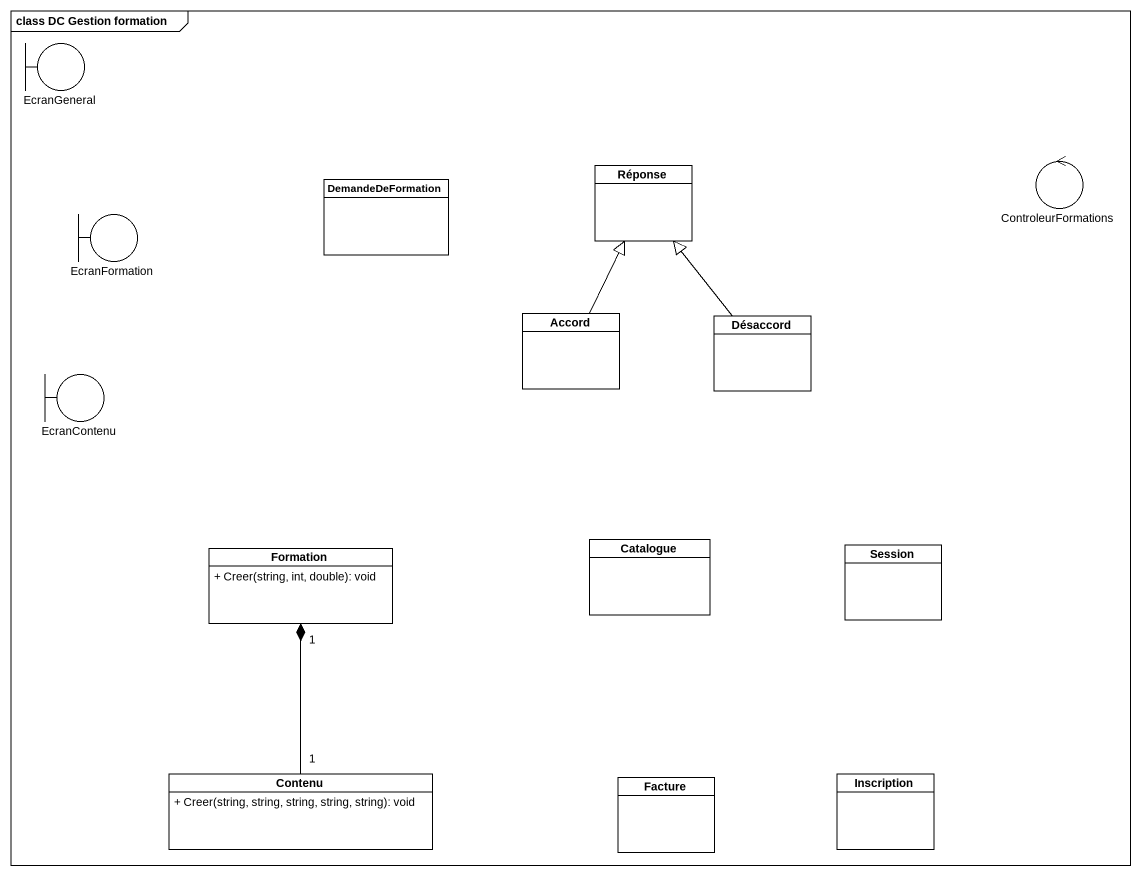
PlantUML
@startuml
mainframe class DC Gestion formation
allowmixing
hide circle
hide empty members
skinparam classAttributeIconSize 0
boundary EcranGeneral
class Réponse
control ControleurFormations
boundary EcranFormation
class DemandeDeFormation
class Accord
class Désaccord
boundary EcranContenu
class Formation {
  + Creer(string, int, double): void
}
class Catalogue
class Session
class Contenu {
  + Creer(string, string, string, string, string): void
}
class Facture
class Inscription
Accord -up-|> Réponse
Désaccord -up-|> Réponse
Contenu "1" -up-* "1" Formation
@enduml
